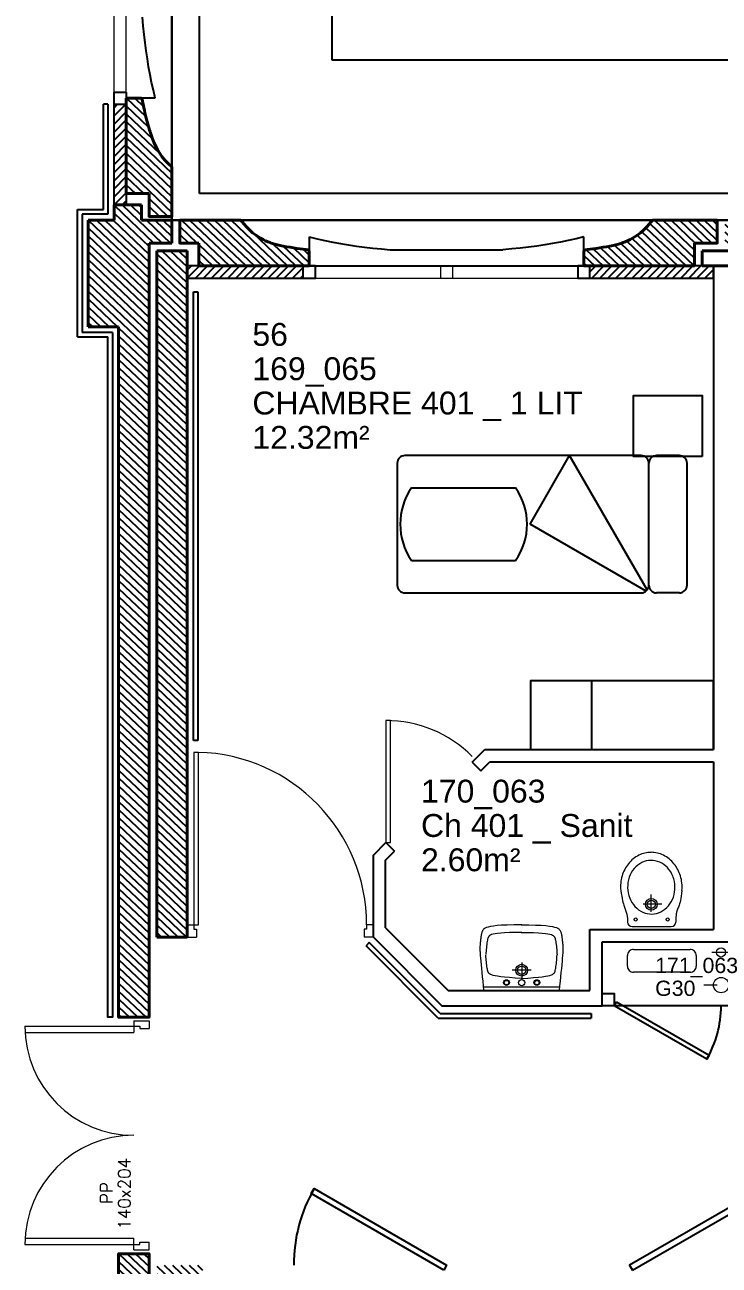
# Model space of a CAD drawing. Header units: metres. Extents: x -8 to 211, y -5 to 116.
# Drawn here: x 166.33 to 170.89, y 60.65 to 68.78 of the extents above; entities that cross this region are included whole.
import ezdxf
from ezdxf.enums import TextEntityAlignment as Align

# ---------------------------------------------------------------- set-up
doc = ezdxf.new("R2010")
doc.units = ezdxf.units.M
doc.header["$LTSCALE"] = 0.6
doc.header["$MEASUREMENT"] = 0
doc.linetypes.add('CONTINU', pattern=[0])
doc.layers.get('0').update_dxf_attribs({"linetype": 'CONTINUOUS'})
for name, color, linetype in [('009 main courante', 181, 'CONTINUOUS'), ('400 Lits', 150, 'CONTINUOUS'), ('A_AGENC', 204, 'CONTINUOUS'), ('A_EQMP', 142, 'CONTINUOUS'), ('A_Etiqu_Gaine', 8, 'CONTINUOUS'), ('A_Etiqu_Gaine_ancien', 8, 'CONTINUOUS'), ('A_Etiqu_Gaine_code', 8, 'CONTINUOUS'), ('A_Etiqu_Local', 8, 'CONTINUOUS'), ('A_Etiqu_Local_ancien', 8, 'CONTINUOUS'), ('A_HACH_CLOIS', 7, 'CONTINU'), ('A_HACH_STRUC', 7, 'CONTINUOUS'), ('A_MUR_CLOIS', 8, 'CONTINU'), ('A_MURS_ALÈG', 7, 'CONTINU'), ('A_VEGETATION', 3, 'CONTINUOUS')]:
    doc.layers.add(name, color=color, linetype=linetype)
for name, color, linetype, lineweight in [('A_CHASS', 4, 'CONTINU', 0), ('A_MURS_STRU', 7, 'CONTINU', 40), ('A_PORTE', 8, 'CONTINU', 0), ('A_SANI', 5, 'CONTINU', 0), ('CONTOUR', 54, 'CONTINUOUS', 30)]:
    doc.layers.add(name, color=color, linetype=linetype, lineweight=lineweight)
doc.styles.add('Attribut', font='arial.ttf')
doc.styles.add('ROMANS8', font='romans8', dxfattribs={"height": 10})

# ---------------------------------------------------------------- blocks, each defined once
blk = doc.blocks.new('A_Etiqu_Local')
at = {"style": 'Attribut', "flags": 1}
for tag, p in [('CODE_HOPITAL', (-0.4463, 1.632)), ('CODE_SITE', (-0.4463, 1.407)), ('CODE_BATIMENT', (-0.4463, 1.182)), ('CODE_SECTEUR', (-0.4463, 0.957)), ('CODE_ETAGE', (-0.4463, 0.732)), ('NOM_NORMALISE', (-0.4463, -0.843)), ('SECTEUR_ACTIVITE', (-0.4463, -1.068)), ('SOUS_SECTEUR_ACTIVITE', (-0.4463, -1.293)), ('VOLUME', (-0.4463, -1.518)), ('SERVICE', (-0.4463, -1.743)), ('CODE_UG', (-0.4463, -1.968)), ('CODE_UA', (-0.4463, -2.193)), ('CODE_POLE', (-0.4463, -2.418)), ('OCCUPANT_EXTERNE', (-0.4463, -2.643)), ('DISPONIBILITE', (-0.4463, -2.868)), ('ACCES_HANDICAPES', (-0.4463, -3.093)), ('NATURE_SOL', (-0.4463, -3.318)), ('RISQUE_LABORATOIRE', (-0.4463, -3.543)), ('AMIANTE', (-0.4463, -3.768))]:
    blk.add_attdef(tag, p, '', height=0.15, dxfattribs=at)
at = {"layer": 'A_Etiqu_Local', "style": 'Attribut'}
for tag, p in [('CODE_PIECE', (-0.4463, 0.282)), ('NOM_USAGE', (-0.4463, 0.057)), ('SURFACE', (-0.4463, -0.168))]:
    blk.add_attdef(tag, p, '', height=0.15, dxfattribs=at)
at = {"layer": 'A_Etiqu_Local_ancien', "style": 'Attribut'}
blk.add_attdef('CODE_PIECE_ANCIEN', (-0.4463, 0.507), '', height=0.15, dxfattribs=at)
blk = doc.blocks.new('A_Etiqu_Gaine')
at = {"style": 'Attribut', "flags": 1}
for tag, p in [('CODE_HOPITAL', (-0.4323, 0.8651)), ('CODE_SITE', (-0.4323, 0.7151)), ('CODE_BATIMENT', (-0.4323, 0.5651)), ('CODE_SECTEUR', (-0.4323, 0.4151)), ('CODE_ETAGE', (-0.4323, 0.2651)), ('NOM_NORMALISE', (-0.4323, -0.3349)), ('SECTEUR_ACTIVITE', (-0.4323, -0.4849)), ('SOUS_SECTEUR_ACTIVITE', (-0.4323, -0.6349)), ('SURFACE', (-0.4323, -0.7849)), ('CODE_UG', (-0.4323, -0.9349)), ('CODE_POLE', (-0.4323, -1.0849)), ('AMIANTE', (-0.4323, -1.2349))]:
    blk.add_attdef(tag, p, '', height=0.1, dxfattribs=at)
at = {"layer": 'A_Etiqu_Gaine', "style": 'Attribut'}
blk.add_attdef('NOM_USAGE', (-0.4323, -0.1849), '', height=0.1, dxfattribs=at)
at = {"layer": 'A_Etiqu_Gaine_ancien', "style": 'Attribut'}
blk.add_attdef('CODE_PIECE_ANCIEN', (-0.4323, 0.1151), '', height=0.1, dxfattribs=at)
at = {"layer": 'A_Etiqu_Gaine_code', "style": 'Attribut'}
blk.add_attdef('CODE_PIECE', (-0.4323, -0.0349), '', height=0.1, dxfattribs=at)
blk = doc.blocks.new('P140-bt10')
for p, q in [((0.035, 0.815), (0.035, 0.1)), ((0.075, 0.8139), (0.075, 0.1)), ((1.425, 0.8139), (1.425, 0.1)), ((1.465, 0.815), (1.465, 0.1)), ((0, 0.1), (0, 0)), ((0, 0.1), (0.035, 0.1)), ((0.035, 0.1), (0.075, 0.1)), ((0.035, 0.1), (0.035, 0.06)), ((1.465, 0.1), (1.425, 0.1)), ((1.465, 0.1), (1.465, 0.06)), ((1.5, 0.1), (1.465, 0.1)), ((1.5, 0.1), (1.5, 0)), ((0, 0), (0.05, 0)), ((0.035, 0.06), (0.05, 0.06)), ((0.05, 0.06), (0.05, 0)), ((1.465, 0.06), (1.45, 0.06)), ((1.45, 0.06), (1.45, 0)), ((1.5, 0), (1.45, 0)), ((1.5, 0), (1.5, 0))]:
    blk.add_line(p, q)
for centre, start, end in [((0.035, 0.1), 0, 90), ((1.465, 0.1), 90, 180)]:
    blk.add_arc(centre, 0.715, start, end)
at = {"style": 'ROMANS8'}
for tag, p in [('DEF', (0.372, 0.2395)), ('DIM', (0.3671, 0.1221))]:
    blk.add_attdef(tag, text='', height=0.08, dxfattribs=at).set_placement(p, align=Align.CENTER)

msp = doc.modelspace()

# ---------------------------------------------------------------- hatches: boundary and pattern name
at = {"layer": 'A_HACH_CLOIS'}
h = msp.add_hatch(dxfattribs=at)
h.set_pattern_fill('ANSI31', color=8, scale=0.3, style=0)
h.set_pattern_definition([(45, (166.919844, 67.596185), (-0.0265165, 0.0265165), [])])
h.paths.add_polyline_path([(166.9998, 68.2564), (166.9198, 68.2564), (166.9198, 67.5962), (166.9998, 67.5962)])
h = msp.add_hatch(dxfattribs=at)
h.set_pattern_fill('ANSI31', color=8, scale=0.3, style=0)
h.set_pattern_definition([(45, (167.39986, 67.11617), (-0.0265165, 0.0265165), [])])
h.paths.add_polyline_path([(174.3753, 67.1962), (173.6402, 67.1962), (173.6402, 67.1162), (174.3753, 67.1162)])
h.paths.add_polyline_path([(171.7602, 67.1962), (170.9502, 67.1962), (170.9502, 67.1162), (171.7602, 67.1162)])
h.paths.add_polyline_path([(170.8502, 67.1962), (170.7753, 67.1962), (170.0402, 67.1962), (170.0402, 67.1162), (170.8502, 67.1162)])
h.paths.add_polyline_path([(168.1602, 67.1962), (167.3999, 67.1962), (167.3999, 67.1162), (168.1602, 67.1162)])
at = {"layer": 'A_HACH_STRUC', "linetype": 'Continuous'}
h = msp.add_hatch(dxfattribs=at)
h.set_pattern_fill('ANSI31', color=8, scale=0.3, angle=-88.5553, style=0)
h.set_pattern_definition([(316.4447, (166.999842, 67.52118), (0.0258395, 0.0271766), [])])
h.paths.add_polyline_path([(167.1919, 67.9839), (167.1817, 68.0068), (167.173, 68.0288), (167.1654, 68.0497), (167.1589, 68.069), (167.1558, 68.078), (167.153, 68.0866), (167.1503, 68.0949), (167.1477, 68.1029), (167.1452, 68.1107), (167.1428, 68.1184), (167.1406, 68.1261), (167.1384, 68.1337), (167.1362, 68.1415), (167.1341, 68.1494), (167.13, 68.1657), (167.126, 68.1826), (167.1222, 68.1996), (167.1187, 68.2165), (167.1153, 68.233), (167.1122, 68.2486), (167.1093, 68.2631), (167.1068, 68.2761), (167.1045, 68.2873), (167.1027, 68.2964), (166.9998, 68.2964), (166.9998, 68.2564), (166.9998, 67.6711), (167.1499, 67.6711), (167.1499, 67.5212), (167.2999, 67.5212), (167.2999, 67.8464), (167.275, 67.8676), (167.2532, 67.89), (167.2343, 67.9131), (167.218, 67.9367), (167.2039, 67.9604)])
h = msp.add_hatch(dxfattribs=at)
h.set_pattern_fill('ANSI31', color=8, scale=0.3, angle=-88.5553, style=0)
h.set_pattern_definition([(316.4447, (166.749857, 62.27107), (0.02583954, 0.0271766), [])])
h.paths.add_polyline_path([(167.3999, 67.2961), (167.1999, 67.2961), (167.1999, 62.7963), (167.3999, 62.7963), (167.3999, 62.8713)])
h.paths.add_polyline_path([(167.1499, 67.3461), (167.2999, 67.3461), (167.2999, 67.4962), (167.0999, 67.4962), (167.0999, 67.5962), (166.9198, 67.5962), (166.9198, 67.4962), (166.7499, 67.4962), (166.7499, 66.7962), (166.9499, 66.7962), (166.9499, 62.2711), (167.1499, 62.2711)])
h = msp.add_hatch(dxfattribs=at)
h.set_pattern_fill('ANSI31', color=8, scale=0.3, angle=-88.5553, style=0)
h.set_pattern_definition([(316.4447, (167.350205, 67.19617), (0.02583954, 0.02717661), [])])
h.paths.add_polyline_path([(167.8638, 67.3883), (167.8463, 67.4003), (167.8282, 67.4143), (167.8095, 67.4306), (167.7903, 67.4496), (167.7705, 67.4713), (167.7502, 67.4962), (167.3502, 67.4962), (167.3502, 67.3462), (167.4751, 67.3462), (167.4751, 67.1962), (168.1602, 67.1962), (168.2002, 67.1962), (168.2002, 67.299), (168.1903, 67.3009), (168.1764, 67.3031), (168.1595, 67.3056), (168.1401, 67.3085), (168.1188, 67.3116), (168.0965, 67.315), (168.0736, 67.3186), (168.051, 67.3224), (168.0292, 67.3263), (168.0089, 67.3304), (167.9995, 67.3325), (167.9906, 67.3347), (167.9822, 67.3369), (167.974, 67.3392), (167.9661, 67.3415), (167.9585, 67.344), (167.951, 67.3466), (167.9435, 67.3493), (167.9361, 67.3522), (167.9286, 67.3552), (167.9132, 67.3618), (167.8972, 67.3693), (167.8808, 67.378)])
h.paths.add_polyline_path([(170.7253, 67.3462), (170.8752, 67.3462), (170.8752, 67.4962), (170.4502, 67.4962), (170.4298, 67.4713), (170.4101, 67.4496), (170.3909, 67.4306), (170.3722, 67.4143), (170.3541, 67.4003), (170.3366, 67.3883), (170.3196, 67.378), (170.3032, 67.3693), (170.2872, 67.3618), (170.2718, 67.3552), (170.2604, 67.3506), (170.2456, 67.3452), (170.2304, 67.3403), (170.2142, 67.3357), (170.1956, 67.3313), (170.1712, 67.3263), (170.1494, 67.3224), (170.1268, 67.3186), (170.1039, 67.315), (170.0816, 67.3116), (170.0603, 67.3085), (170.0409, 67.3056), (170.024, 67.3031), (170.0101, 67.3009), (170.0002, 67.299), (170.0002, 67.1962), (170.0402, 67.1962), (170.7215, 67.1962), (170.7253, 67.2)])
h.paths.add_polyline_path([(171.5132, 67.3618), (171.4972, 67.3693), (171.4808, 67.378), (171.4638, 67.3883), (171.4462, 67.4003), (171.4282, 67.4143), (171.4095, 67.4306), (171.3903, 67.4496), (171.3705, 67.4713), (171.3502, 67.4962), (170.9252, 67.4962), (170.9252, 67.3462), (171.0751, 67.3462), (171.0751, 67.1962), (171.7602, 67.1962), (171.8002, 67.1962), (171.8002, 67.299), (171.7903, 67.3009), (171.7764, 67.3031), (171.7595, 67.3056), (171.7401, 67.3085), (171.7188, 67.3116), (171.6965, 67.315), (171.6736, 67.3186), (171.651, 67.3224), (171.6292, 67.3263), (171.6089, 67.3304), (171.5949, 67.3336), (171.578, 67.338), (171.5624, 67.3427), (171.5473, 67.3478), (171.5316, 67.3539)])
h.paths.add_polyline_path([(174.4752, 67.4962), (174.0502, 67.4962), (174.0298, 67.4713), (174.0101, 67.4496), (173.9909, 67.4306), (173.9722, 67.4143), (173.9541, 67.4003), (173.9366, 67.3883), (173.9196, 67.378), (173.9032, 67.3693), (173.8872, 67.3618), (173.8718, 67.3552), (173.8604, 67.3506), (173.8456, 67.3452), (173.8304, 67.3403), (173.8142, 67.3357), (173.7956, 67.3313), (173.7712, 67.3263), (173.7494, 67.3224), (173.7268, 67.3186), (173.7039, 67.315), (173.6816, 67.3116), (173.6603, 67.3085), (173.6409, 67.3056), (173.624, 67.3031), (173.6101, 67.3009), (173.6002, 67.299), (173.6002, 67.1962), (173.6402, 67.1962), (174.3253, 67.1962), (174.3253, 67.3462), (174.4752, 67.3462)])
h.paths.add_polyline_path([(175.1132, 67.3618), (175.0972, 67.3693), (175.0808, 67.378), (175.0638, 67.3883), (175.0463, 67.4003), (175.0282, 67.4143), (175.0095, 67.4306), (174.9903, 67.4496), (174.9706, 67.4713), (174.9502, 67.4962), (174.5252, 67.4962), (174.5252, 67.3462), (174.6751, 67.3462), (174.6751, 67.1962), (175.3602, 67.1962), (175.4002, 67.1962), (175.4002, 67.299), (175.3903, 67.3009), (175.3764, 67.3031), (175.3595, 67.3056), (175.3401, 67.3085), (175.3188, 67.3116), (175.2965, 67.315), (175.2736, 67.3186), (175.251, 67.3224), (175.2292, 67.3263), (175.2089, 67.3304), (175.1949, 67.3336), (175.178, 67.338), (175.1624, 67.3427), (175.1474, 67.3478), (175.1316, 67.3539)])
h = msp.add_hatch(dxfattribs=at)
h.set_pattern_fill('ANSI31', color=8, scale=0.3, angle=-88.5553, style=0)
h.set_pattern_definition([(316.4447, (166.949854, 58.601555), (0.02583954, 0.0271766), [])])
h.paths.add_polyline_path([(167.1499, 60.7211), (166.9499, 60.7211), (166.9499, 58.6016), (167.1499, 58.6016)])
h.paths.add_polyline_path([(167.3999, 60.5461), (167.4999, 60.5461), (167.4999, 60.6461), (167.1999, 60.6461), (167.1999, 58.6016), (167.3999, 58.6016), (167.3999, 58.8461)])

# ---------------------------------------------------------------- linework, layer by layer
at = {"layer": '009 main courante', "color": 8, "linetype": 'Continuous'}
for p, q in [((166.8799, 68.2564), (166.8499, 68.2564)), ((167.4399, 64.0862), (167.4399, 67.0262)), ((167.4399, 67.0262), (167.4699, 67.0262)), ((167.4699, 67.0262), (167.4699, 64.0862)), ((167.4699, 64.0862), (167.4399, 64.0862)), ((168.5934, 62.7609), (168.5722, 62.7397)), ((169.0456, 62.2663), (168.5722, 62.7397)), ((169.058, 62.2963), (168.5934, 62.7609)), ((169.058, 62.2963), (170.049, 62.2963)), ((170.0489, 62.2963), (170.049, 62.2663)), ((169.0456, 62.2663), (170.049, 62.2663))]:
    msp.add_line(p, q, dxfattribs=at)
for points in [[(166.8499, 67.5662), (166.8499, 68.2564)], [(166.8799, 68.2564), (166.8799, 67.5362)], [(166.6799, 66.7305), (166.6799, 67.5662)], [(166.6799, 67.5662), (166.8499, 67.5662)], [(166.7099, 67.5362), (166.7099, 66.7605)], [(166.8799, 67.5362), (166.7099, 67.5362)], [(166.9099, 66.7605), (166.7099, 66.7605)], [(166.9099, 66.7605), (166.9099, 62.2711), (166.8799, 62.2711), (166.8799, 66.7305)], [(166.6799, 66.7305), (166.8799, 66.7305)]]:
    msp.add_lwpolyline(points, dxfattribs=at)
at = {"layer": '400 Lits', "color": 8, "linetype": 'Continuous'}
for p, q in [((170.3769, 65.9534), (168.8266, 65.9534)), ((169.6472, 65.5034), (169.907, 65.9534)), ((170.4157, 65.0723), (169.907, 65.9534)), ((170.6266, 65.9534), (170.4766, 65.9534)), ((168.7766, 65.9034), (168.7766, 65.1034)), ((170.4266, 65.1034), (170.4266, 65.9034)), ((170.4266, 65.1034), (170.4266, 65.9034)), ((170.4266, 65.1034), (170.4266, 65.9034)), ((170.6766, 65.1034), (170.6766, 65.9034)), ((168.8711, 65.742), (169.5527, 65.742)), ((170.4078, 65.0643), (169.6472, 65.5034)), ((168.8711, 65.2649), (169.5527, 65.2649)), ((168.8266, 65.0534), (170.3769, 65.0534)), ((170.6266, 65.0534), (170.4766, 65.0534))]:
    msp.add_line(p, q, dxfattribs=at)
for centre, radius, start, end in [((168.8266, 65.9034), 0.05, 89.99938, 179.99947), ((170.3766, 65.9034), 0.05, 0.00168, 90.00176), ((170.4766, 65.9034), 0.05, 89.99767, 179.99775), ((170.6266, 65.9034), 0.05, 0.00168, 90.00176), ((169.2119, 65.5034), 0.416, 145.00777, 214.99254), ((169.2119, 65.5034), 0.416, 325.00791, 34.99193), ((168.8266, 65.1034), 0.05, 180.00168, 270.00176), ((170.3766, 65.1034), 0.05, 269.99948, 359.99937), ((170.4766, 65.1034), 0.05, 180.00063, 270.00052), ((170.6266, 65.1034), 0.05, 269.99948, 359.99937)]:
    msp.add_arc(centre, radius, start, end, dxfattribs=at)
at = {"layer": 'A_AGENC', "color": 8, "linetype": 'Continuous'}
msp.add_line((171.6799, 62.3463), (170.1199, 62.3463), dxfattribs=at)
msp.add_lwpolyline([(170.1199, 62.3463), (170.1199, 62.4263), (170.1999, 62.4263), (170.1999, 62.3463)], dxfattribs=at)
for points in [[(170.2149, 62.3723), (170.8211, 62.0223), (170.8061, 61.9963), (170.1999, 62.3463)], [(169.0816, 60.6142), (168.2134, 61.1154), (168.2322, 61.148), (169.1003, 60.6467)], [(170.319, 60.6128), (171.2056, 61.1247), (171.1864, 61.158), (170.2998, 60.6461)]]:
    msp.add_lwpolyline(points, close=True, dxfattribs=at)
for centre, radius, start, end in [((170.1999, 62.3463), 0.7, 330.00002, 0.00001), ((169.1003, 60.6467), 1.0025, 150, 179.99999)]:
    msp.add_arc(centre, radius, start, end, dxfattribs=at)
at = {"layer": 'A_CHASS', "color": 8, "linetype": 'Continuous'}
for p, q in [((167.0002, 68.2964), (167.0002, 70.0465)), ((166.9202, 68.3363), (166.9202, 70.0065)), ((169.9602, 67.1962), (168.2402, 67.1962)), ((168.2402, 67.1162), (169.9602, 67.1162))]:
    msp.add_line(p, q, dxfattribs=at)
for points in [[(169.0602, 67.1962), (169.0602, 67.1162)], [(169.1402, 67.1162), (169.1402, 67.1962)]]:
    msp.add_lwpolyline(points, dxfattribs=at)
at = {"layer": 'A_EQMP', "color": 8, "linetype": 'Continuous'}
msp.add_line((170.0499, 64.4763), (170.0499, 64.0263), dxfattribs=at)
for points in [[(170.7748, 65.9462), (170.3248, 65.9462), (170.3248, 66.3462), (170.7748, 66.3462)], [(170.8499, 64.0263), (170.8499, 64.4763), (169.6499, 64.4763), (169.6499, 64.0263)]]:
    msp.add_lwpolyline(points, close=True, dxfattribs=at)
at = {"layer": 'A_MUR_CLOIS', "color": 8, "linetype": 'Continuous'}
for p, q in [((166.9998, 68.3363), (166.9998, 67.5962)), ((168.2402, 67.1962), (167.3999, 67.1962)), ((170.8502, 67.1962), (169.9602, 67.1962)), ((170.8502, 67.1962), (170.8499, 64.0263)), ((169.2678, 63.9441), (169.3499, 64.0263)), ((169.3499, 64.0263), (170.8499, 64.0263)), ((169.2678, 63.9441), (169.3244, 63.8876)), ((169.3244, 63.8876), (169.3831, 63.9463)), ((169.3831, 63.9463), (170.8499, 63.9463)), ((170.8499, 63.9463), (170.8499, 62.8458)), ((168.62, 63.3338), (168.7021, 63.416)), ((168.6999, 63.3007), (168.7587, 63.3594)), ((168.7021, 63.416), (168.7587, 63.3594)), ((168.62, 62.7963), (168.62, 63.3338)), ((168.6999, 62.8577), (168.6999, 63.3007)), ((168.6999, 62.8577), (169.1114, 62.4463)), ((168.62, 62.7963), (169.07, 62.3463)), ((170.0399, 62.8458), (170.8499, 62.8458)), ((170.0399, 62.4463), (170.0399, 62.8458)), ((170.1199, 62.7658), (171.6799, 62.7658)), ((170.1199, 62.3463), (170.1199, 62.7658)), ((169.1114, 62.4463), (170.0399, 62.4463)), ((169.07, 62.3463), (170.1199, 62.3463))]:
    msp.add_line(p, q, dxfattribs=at)
for points in [[(166.9198, 68.3363), (166.9998, 68.3363)], [(166.9998, 67.5962), (166.9198, 67.5962), (166.9198, 68.3363)], [(166.9198, 68.2564), (166.9998, 68.2564)], [(167.3999, 67.1962), (167.3999, 67.1162), (168.2402, 67.1162)], [(168.1602, 67.1162), (168.1602, 67.1962)], [(168.2402, 67.1162), (168.2402, 67.1962)], [(169.9602, 67.1962), (169.9602, 67.1162), (170.8502, 67.1162)], [(170.0402, 67.1162), (170.0402, 67.1962)], [(170.8502, 67.1162), (170.8502, 67.1962)]]:
    msp.add_lwpolyline(points, dxfattribs=at)
at = {"layer": 'A_MURS_ALÈG', "color": 8, "ltscale": 200}
for p, q in [((167.2999, 67.8464), (167.2999, 70.4965)), ((167.1118, 68.7695), (167.1068, 68.8269)), ((167.1174, 68.7135), (167.1118, 68.7695)), ((167.1236, 68.6589), (167.1174, 68.7135)), ((167.1305, 68.6054), (167.1236, 68.6589)), ((167.1382, 68.5529), (167.1305, 68.6054)), ((167.1466, 68.501), (167.1382, 68.5529)), ((167.156, 68.4496), (167.1466, 68.501)), ((167.1664, 68.3985), (167.156, 68.4496)), ((167.1777, 68.3475), (167.1664, 68.3985)), ((167.1902, 68.2964), (167.1777, 68.3475)), ((167.1902, 68.2964), (167.0002, 68.2964)), ((167.7502, 67.4962), (170.4502, 67.4962)), ((168.2002, 67.3862), (168.2002, 67.1962)), ((168.2002, 67.3862), (168.2514, 67.3737)), ((168.2514, 67.3737), (168.3024, 67.3623)), ((168.3024, 67.3623), (168.3535, 67.352)), ((168.3535, 67.352), (168.4048, 67.3426)), ((168.4048, 67.3426), (168.4567, 67.3342)), ((168.4567, 67.3342), (168.5093, 67.3265)), ((168.5093, 67.3265), (168.5627, 67.3196)), ((169.6911, 67.3265), (169.6376, 67.3196)), ((169.7437, 67.3342), (169.6911, 67.3265)), ((169.7956, 67.3426), (169.7437, 67.3342)), ((169.8469, 67.352), (169.7956, 67.3426)), ((169.898, 67.3623), (169.8469, 67.352)), ((169.949, 67.3737), (169.898, 67.3623)), ((170.0002, 67.3862), (169.949, 67.3737)), ((170.0002, 67.1962), (170.0002, 67.3862)), ((168.5627, 67.3196), (168.6174, 67.3134)), ((168.6174, 67.3134), (168.6733, 67.3078)), ((168.6733, 67.3078), (168.7308, 67.3028)), ((168.7308, 67.3028), (169.4696, 67.3028)), ((169.5271, 67.3078), (169.4696, 67.3028)), ((169.583, 67.3134), (169.5271, 67.3078)), ((169.6376, 67.3196), (169.583, 67.3134)), ((168.2002, 67.1962), (170.0002, 67.1962))]:
    msp.add_line(p, q, dxfattribs=at)
at = {"layer": 'A_MURS_STRU', "color": 8, "linetype": 'Continuous'}
for p, q in [((166.9998, 68.2964), (166.9998, 67.6711)), ((167.0998, 68.2964), (166.9998, 68.2964)), ((167.1499, 67.6711), (166.9998, 67.6711)), ((167.0999, 67.5962), (166.9198, 67.5962)), ((166.9198, 67.4962), (166.9198, 67.5962)), ((167.0999, 67.5962), (167.0999, 67.4962)), ((166.7499, 66.7962), (166.7499, 67.4962)), ((166.7499, 67.4962), (166.9198, 67.4962)), ((167.2999, 67.4962), (167.0999, 67.4962)), ((167.2999, 67.4962), (167.2999, 67.3461)), ((167.1499, 67.3461), (167.2999, 67.3461)), ((167.4751, 67.3462), (167.4751, 67.1962)), ((170.7253, 67.3462), (170.7253, 67.1962)), ((167.3999, 67.2961), (167.1999, 67.2961)), ((167.1999, 62.7963), (167.1999, 67.2961)), ((167.3999, 62.7963), (167.3999, 67.2961)), ((168.2002, 67.2962), (168.2002, 67.1962)), ((170.0002, 67.2962), (170.0002, 67.1962)), ((170.7753, 67.2962), (170.7753, 67.1962)), ((170.7753, 67.2962), (171.0251, 67.2962)), ((168.2002, 67.1962), (167.4751, 67.1962)), ((170.0002, 67.1962), (170.7253, 67.1962)), ((170.7753, 67.1962), (171.0251, 67.1962)), ((166.9499, 66.7962), (166.7499, 66.7962)), ((167.1999, 62.7963), (167.3999, 62.7963))]:
    msp.add_line(p, q, dxfattribs=at)
for points in [[(167.2999, 67.8464), (167.275, 67.8676), (167.2532, 67.89), (167.2343, 67.9131), (167.218, 67.9367), (167.2039, 67.9604), (167.1919, 67.9839), (167.1817, 68.0068), (167.173, 68.0288), (167.1654, 68.0497), (167.1589, 68.069), (167.1589, 68.069), (167.1558, 68.078), (167.153, 68.0866), (167.1503, 68.0949), (167.1477, 68.1029), (167.1452, 68.1107), (167.1428, 68.1184), (167.1406, 68.1261), (167.1384, 68.1337), (167.1362, 68.1415), (167.1341, 68.1494), (167.1341, 68.1494), (167.13, 68.1657), (167.126, 68.1826), (167.1222, 68.1996), (167.1187, 68.2165), (167.1153, 68.233), (167.1122, 68.2486), (167.1093, 68.2631), (167.1068, 68.2761), (167.1045, 68.2873), (167.1027, 68.2964)], [(167.1499, 67.6711), (167.1499, 67.5212), (167.2999, 67.5212), (167.2999, 67.8464)], [(167.4751, 67.3462), (167.3502, 67.3462), (167.3502, 67.4962), (167.7502, 67.4962)], [(167.7502, 67.4962), (167.7705, 67.4713), (167.7903, 67.4496), (167.8095, 67.4306), (167.8282, 67.4143), (167.8463, 67.4003), (167.8638, 67.3883), (167.8808, 67.378), (167.8972, 67.3693), (167.9132, 67.3618), (167.9286, 67.3552), (167.9286, 67.3552), (167.9361, 67.3522), (167.9435, 67.3493), (167.951, 67.3466), (167.9585, 67.344), (167.9661, 67.3415), (167.974, 67.3392), (167.9822, 67.3369), (167.9906, 67.3347), (167.9995, 67.3325), (168.0089, 67.3304), (168.0089, 67.3304), (168.0292, 67.3263), (168.051, 67.3224), (168.0736, 67.3186), (168.0965, 67.315), (168.1188, 67.3116), (168.1401, 67.3085), (168.1595, 67.3056), (168.1764, 67.3031), (168.1903, 67.3009), (168.2003, 67.299)], [(170.4502, 67.4962), (170.4298, 67.4713), (170.4101, 67.4496), (170.3909, 67.4306), (170.3722, 67.4143), (170.3541, 67.4003), (170.3366, 67.3883), (170.3196, 67.378), (170.3032, 67.3693), (170.2872, 67.3618), (170.2718, 67.3552), (170.2718, 67.3552), (170.2643, 67.3522), (170.2569, 67.3493), (170.2494, 67.3466), (170.2419, 67.344), (170.2343, 67.3415), (170.2264, 67.3392), (170.2182, 67.3369), (170.2098, 67.3347), (170.2009, 67.3325), (170.1915, 67.3304), (170.1915, 67.3304), (170.1712, 67.3263), (170.1494, 67.3224), (170.1268, 67.3186), (170.1039, 67.315), (170.0816, 67.3116), (170.0603, 67.3085), (170.0409, 67.3056), (170.024, 67.3031), (170.0101, 67.3009), (170.0001, 67.299)], [(170.7253, 67.3462), (170.8752, 67.3462), (170.8752, 67.4962), (170.4502, 67.4962)], [(166.9499, 66.7962), (166.9499, 62.2711), (167.1499, 62.2711), (167.1499, 67.3461)], [(166.9499, 58.6016), (166.9499, 60.7211), (167.1499, 60.7211), (167.1499, 58.6016)]]:
    msp.add_lwpolyline(points, dxfattribs=at)
at = {"layer": 'A_PORTE', "color": 8, "linetype": 'Continuous'}
for p, q in [((168.7321, 64.216), (168.7021, 64.216)), ((168.7021, 64.216), (168.7021, 63.416)), ((168.7321, 63.416), (168.7321, 64.216)), ((167.4441, 64.0079), (167.4441, 62.8485)), ((167.4741, 64.0079), (167.4441, 64.0079)), ((167.4741, 62.8763), (167.4741, 64.0079)), ((168.7021, 63.416), (168.7321, 63.416)), ((167.4002, 62.7963), (167.4002, 62.8763)), ((167.4002, 62.8763), (167.4741, 62.8763)), ((168.5761, 62.8763), (168.5761, 62.8485)), ((168.62, 62.8763), (168.5761, 62.8763)), ((168.62, 62.7963), (168.62, 62.8763)), ((167.4002, 62.7963), (167.4601, 62.7963)), ((167.4441, 62.8485), (167.4601, 62.8485)), ((167.4601, 62.8485), (167.4601, 62.7963)), ((168.5601, 62.8485), (168.5601, 62.7963)), ((168.5761, 62.8485), (168.5601, 62.8485)), ((168.62, 62.7963), (168.5601, 62.7963))]:
    msp.add_line(p, q, dxfattribs=at)
for centre, radius, start, end in [((168.7021, 63.416), 0.8, 44.99998, 90), ((167.4441, 62.8763), 1.132, 0, 88.48138)]:
    msp.add_arc(centre, radius, start, end, dxfattribs=at)
at = {"layer": 'A_SANI', "color": 8, "linetype": 'Continuous'}
for p, q in [((170.2423, 63.1019), (170.2452, 63.0826)), ((170.6427, 63.1019), (170.641, 63.0826)), ((170.2452, 63.0826), (170.2481, 63.0654)), ((170.2481, 63.0654), (170.251, 63.0502)), ((170.251, 63.0502), (170.2538, 63.0369)), ((170.2538, 63.0369), (170.2565, 63.0252)), ((170.2565, 63.0252), (170.2591, 63.0151)), ((170.2591, 63.0151), (170.2617, 63.0063)), ((170.4425, 62.9628), (170.4425, 63.0751)), ((170.628, 63.0151), (170.6251, 63.0063)), ((170.6309, 63.0252), (170.628, 63.0151)), ((170.6338, 63.0369), (170.6309, 63.0252)), ((170.6364, 63.0502), (170.6338, 63.0369)), ((170.6389, 63.0654), (170.6364, 63.0502)), ((170.641, 63.0826), (170.6389, 63.0654)), ((170.2617, 63.0063), (170.264, 62.9987)), ((170.264, 62.9987), (170.2663, 62.9921)), ((170.2663, 62.9921), (170.2683, 62.9864)), ((170.2683, 62.9864), (170.2693, 62.9838)), ((170.2693, 62.9838), (170.2702, 62.9813)), ((170.2702, 62.9813), (170.271, 62.979)), ((170.271, 62.979), (170.2719, 62.9768)), ((170.2719, 62.9768), (170.2727, 62.9746)), ((170.2727, 62.9746), (170.2735, 62.9725)), ((170.2735, 62.9725), (170.2742, 62.9705)), ((170.2742, 62.9705), (170.275, 62.9684)), ((170.275, 62.9684), (170.2757, 62.9664)), ((170.2757, 62.9664), (170.2764, 62.9643)), ((170.2764, 62.9643), (170.2772, 62.9622)), ((170.2772, 62.9622), (170.2779, 62.96)), ((170.2779, 62.96), (170.2786, 62.9578)), ((170.2786, 62.9578), (170.2793, 62.9555)), ((170.2793, 62.9555), (170.28, 62.9533)), ((170.28, 62.9533), (170.2807, 62.951)), ((170.2807, 62.951), (170.2813, 62.9487)), ((170.2813, 62.9487), (170.2819, 62.9464)), ((170.2819, 62.9464), (170.2824, 62.9441)), ((170.2824, 62.9441), (170.283, 62.9419)), ((170.283, 62.9419), (170.2838, 62.9375)), ((170.2838, 62.9375), (170.2845, 62.9331)), ((170.2845, 62.9331), (170.2851, 62.9288)), ((170.5108, 63.0116), (170.3888, 63.0116)), ((170.6044, 62.9331), (170.6042, 62.9288)), ((170.6048, 62.9375), (170.6044, 62.9331)), ((170.6052, 62.9419), (170.6048, 62.9375)), ((170.6055, 62.9441), (170.6052, 62.9419)), ((170.6058, 62.9464), (170.6055, 62.9441)), ((170.6061, 62.9487), (170.6058, 62.9464)), ((170.6064, 62.951), (170.6061, 62.9487)), ((170.6068, 62.9533), (170.6064, 62.951)), ((170.6072, 62.9555), (170.6068, 62.9533)), ((170.6076, 62.9578), (170.6072, 62.9555)), ((170.6081, 62.96), (170.6076, 62.9578)), ((170.6086, 62.9622), (170.6081, 62.96)), ((170.6091, 62.9643), (170.6086, 62.9622)), ((170.6097, 62.9664), (170.6091, 62.9643)), ((170.6103, 62.9684), (170.6097, 62.9664)), ((170.6109, 62.9705), (170.6103, 62.9684)), ((170.6116, 62.9725), (170.6109, 62.9705)), ((170.6124, 62.9746), (170.6116, 62.9725)), ((170.6132, 62.9768), (170.6124, 62.9746)), ((170.6141, 62.979), (170.6132, 62.9768)), ((170.615, 62.9813), (170.6141, 62.979)), ((170.6161, 62.9838), (170.615, 62.9813)), ((170.6172, 62.9864), (170.6161, 62.9838)), ((170.6196, 62.9921), (170.6172, 62.9864)), ((170.6223, 62.9987), (170.6196, 62.9921)), ((170.6251, 63.0063), (170.6223, 62.9987)), ((169.3523, 62.8547), (169.3457, 62.8502)), ((169.361, 62.8589), (169.3523, 62.8547)), ((169.3725, 62.8628), (169.361, 62.8589)), ((169.3876, 62.8662), (169.3725, 62.8628)), ((169.4069, 62.8693), (169.3876, 62.8662)), ((169.4312, 62.872), (169.4069, 62.8693)), ((169.4612, 62.8742), (169.4312, 62.872)), ((169.4976, 62.876), (169.4612, 62.8742)), ((169.5412, 62.8773), (169.4976, 62.876)), ((169.5926, 62.878), (169.5412, 62.8773)), ((169.5887, 62.878), (169.6401, 62.8773)), ((169.6401, 62.8773), (169.6836, 62.876)), ((169.6836, 62.876), (169.72, 62.8742)), ((169.72, 62.8742), (169.75, 62.872)), ((169.75, 62.872), (169.7743, 62.8693)), ((169.7743, 62.8693), (169.7937, 62.8662)), ((169.7937, 62.8662), (169.8087, 62.8628)), ((169.8087, 62.8628), (169.8202, 62.8589)), ((169.8202, 62.8589), (169.829, 62.8547)), ((169.829, 62.8547), (169.8356, 62.8502)), ((170.2851, 62.9288), (170.2855, 62.9246)), ((170.2855, 62.9246), (170.2858, 62.9203)), ((170.2858, 62.9203), (170.286, 62.916)), ((170.286, 62.916), (170.2861, 62.9116)), ((170.2861, 62.9116), (170.2862, 62.9072)), ((170.2862, 62.9072), (170.2862, 62.9026)), ((170.2862, 62.9026), (170.2862, 62.8978)), ((170.2862, 62.8978), (170.2863, 62.8947)), ((170.3163, 62.8658), (170.5735, 62.8658)), ((170.6036, 62.8978), (170.6035, 62.8947)), ((170.6037, 62.916), (170.6036, 62.9116)), ((170.6036, 62.9116), (170.6036, 62.9072)), ((170.6036, 62.9072), (170.6036, 62.9026)), ((170.6036, 62.9026), (170.6036, 62.8978)), ((170.6038, 62.9203), (170.6037, 62.916)), ((170.6039, 62.9246), (170.6038, 62.9203)), ((170.6042, 62.9288), (170.6039, 62.9246)), ((169.3222, 62.7734), (169.3215, 62.7669)), ((169.3229, 62.78), (169.3222, 62.7734)), ((169.3238, 62.7865), (169.3229, 62.78)), ((169.3246, 62.793), (169.3238, 62.7865)), ((169.3255, 62.7993), (169.3246, 62.793)), ((169.3265, 62.8053), (169.3255, 62.7993)), ((169.3275, 62.811), (169.3265, 62.8053)), ((169.3285, 62.8164), (169.3275, 62.811)), ((169.3296, 62.8212), (169.3285, 62.8164)), ((169.3307, 62.8257), (169.3296, 62.8212)), ((169.3319, 62.8297), (169.3307, 62.8257)), ((169.3333, 62.8334), (169.3319, 62.8297)), ((169.3348, 62.8367), (169.3333, 62.8334)), ((169.3365, 62.8398), (169.3348, 62.8367)), ((169.3384, 62.8427), (169.3365, 62.8398)), ((169.3405, 62.8453), (169.3384, 62.8427)), ((169.3429, 62.8478), (169.3405, 62.8453)), ((169.3457, 62.8502), (169.3429, 62.8478)), ((169.8356, 62.8502), (169.8383, 62.8478)), ((169.8383, 62.8478), (169.8407, 62.8453)), ((169.8407, 62.8453), (169.8429, 62.8427)), ((169.8429, 62.8427), (169.8448, 62.8398)), ((169.8448, 62.8398), (169.8465, 62.8367)), ((169.8465, 62.8367), (169.848, 62.8334)), ((169.848, 62.8334), (169.8493, 62.8297)), ((169.8493, 62.8297), (169.8505, 62.8257)), ((169.8505, 62.8257), (169.8516, 62.8212)), ((169.8516, 62.8212), (169.8527, 62.8164)), ((169.8527, 62.8164), (169.8537, 62.811)), ((169.8537, 62.811), (169.8547, 62.8053)), ((169.8547, 62.8053), (169.8557, 62.7993)), ((169.8557, 62.7993), (169.8566, 62.793)), ((169.8566, 62.793), (169.8575, 62.7865)), ((169.8575, 62.7865), (169.8583, 62.78)), ((169.8583, 62.78), (169.859, 62.7734)), ((169.859, 62.7734), (169.8597, 62.7669)), ((169.3189, 62.7259), (169.3188, 62.7201)), ((169.3188, 62.7201), (169.3189, 62.714)), ((169.319, 62.7315), (169.3189, 62.7259)), ((169.3189, 62.714), (169.3191, 62.7076)), ((169.3192, 62.7371), (169.319, 62.7315)), ((169.3191, 62.7076), (169.3193, 62.7008)), ((169.3195, 62.7427), (169.3192, 62.7371)), ((169.3193, 62.7008), (169.3197, 62.6935)), ((169.3199, 62.7484), (169.3195, 62.7427)), ((169.3197, 62.6935), (169.3208, 62.6772)), ((169.3203, 62.7543), (169.3199, 62.7484)), ((169.3209, 62.7605), (169.3203, 62.7543)), ((169.3215, 62.7669), (169.3209, 62.7605)), ((169.8597, 62.7669), (169.8604, 62.7605)), ((169.8604, 62.7605), (169.8609, 62.7543)), ((169.8615, 62.6935), (169.8604, 62.6772)), ((169.8609, 62.7543), (169.8614, 62.7484)), ((169.8614, 62.7484), (169.8617, 62.7427)), ((169.8619, 62.7008), (169.8615, 62.6935)), ((169.8617, 62.7427), (169.862, 62.7371)), ((169.8622, 62.7076), (169.8619, 62.7008)), ((169.862, 62.7371), (169.8623, 62.7315)), ((169.8623, 62.714), (169.8622, 62.7076)), ((169.8623, 62.7315), (169.8624, 62.7259)), ((169.8624, 62.7201), (169.8623, 62.714)), ((169.8624, 62.7259), (169.8624, 62.7201)), ((170.3264, 62.7158), (170.6964, 62.7158)), ((170.9613, 62.6963), (170.8383, 62.6963)), ((169.3208, 62.6772), (169.3222, 62.6586)), ((169.3222, 62.6586), (169.324, 62.6379)), ((169.324, 62.6379), (169.3261, 62.6153)), ((169.3261, 62.6153), (169.3285, 62.5908)), ((169.5926, 62.6309), (169.5926, 62.5288)), ((169.8551, 62.6153), (169.8527, 62.5908)), ((169.8572, 62.6379), (169.8551, 62.6153)), ((169.859, 62.6586), (169.8572, 62.6379)), ((169.8604, 62.6772), (169.859, 62.6586)), ((170.2864, 62.6058), (170.2864, 62.6758)), ((170.7364, 62.6758), (170.7364, 62.6058)), ((169.3285, 62.5908), (169.3311, 62.5647)), ((169.3311, 62.5647), (169.3339, 62.537)), ((169.3339, 62.537), (169.3368, 62.508)), ((169.6558, 62.5798), (169.5294, 62.5798)), ((169.8473, 62.537), (169.8444, 62.508)), ((169.8501, 62.5647), (169.8473, 62.537)), ((169.8527, 62.5908), (169.8501, 62.5647)), ((170.6964, 62.5658), (170.3264, 62.5658)), ((169.3368, 62.508), (169.3399, 62.4777)), ((169.3399, 62.4777), (169.343, 62.4463)), ((169.343, 62.4712), (169.8383, 62.4712)), ((169.343, 62.4463), (169.8383, 62.4463)), ((169.8414, 62.4777), (169.8383, 62.4463)), ((169.8444, 62.508), (169.8414, 62.4777)), ((170.8748, 62.4825), (170.7869, 62.4825))]:
    msp.add_line(p, q, dxfattribs=at)
for points in [[(169.5928, 62.8272), (169.5489, 62.8268), (169.5116, 62.8259), (169.4805, 62.8246), (169.4549, 62.8229), (169.4342, 62.8208), (169.4177, 62.8184), (169.405, 62.8158), (169.3953, 62.8128), (169.388, 62.8097), (169.3826, 62.8064), (169.3826, 62.8064), (169.3804, 62.8047), (169.3785, 62.8029), (169.3768, 62.8011), (169.3754, 62.7991), (169.3741, 62.797), (169.373, 62.7947), (169.372, 62.7922), (169.3711, 62.7895), (169.3702, 62.7866), (169.3694, 62.7833), (169.3694, 62.7833), (169.3678, 62.776), (169.3663, 62.7677), (169.3648, 62.7584), (169.3634, 62.7485), (169.3621, 62.738), (169.3609, 62.7271), (169.3599, 62.716), (169.3591, 62.7049), (169.3585, 62.6938), (169.3581, 62.6831)], [(169.5895, 62.8272), (169.6334, 62.8268), (169.6707, 62.8259), (169.7018, 62.8246), (169.7274, 62.8229), (169.7481, 62.8208), (169.7645, 62.8184), (169.7773, 62.8158), (169.787, 62.8128), (169.7943, 62.8097), (169.7997, 62.8064), (169.7997, 62.8064), (169.8019, 62.8047), (169.8038, 62.8029), (169.8055, 62.8011), (169.8069, 62.7991), (169.8082, 62.797), (169.8093, 62.7947), (169.8103, 62.7922), (169.8112, 62.7895), (169.8121, 62.7866), (169.8129, 62.7833), (169.8129, 62.7833), (169.8145, 62.776), (169.816, 62.7677), (169.8175, 62.7584), (169.8189, 62.7484), (169.8202, 62.7377), (169.8214, 62.7267), (169.8224, 62.7153), (169.8232, 62.7038), (169.8239, 62.6922), (169.8242, 62.6809)], [(169.5928, 62.5251), (169.5489, 62.5281), (169.5116, 62.531), (169.4805, 62.5339), (169.4549, 62.5369), (169.4342, 62.5398), (169.4177, 62.5428), (169.405, 62.5458), (169.3953, 62.5489), (169.388, 62.5521), (169.3826, 62.5554), (169.3826, 62.5554), (169.3804, 62.5571), (169.3785, 62.5589), (169.3768, 62.5607), (169.3754, 62.5627), (169.3741, 62.5648), (169.373, 62.5671), (169.372, 62.5696), (169.3711, 62.5723), (169.3702, 62.5752), (169.3694, 62.5785), (169.3694, 62.5785), (169.3678, 62.5858), (169.3663, 62.5941), (169.3648, 62.6034), (169.3634, 62.6133), (169.3621, 62.6238), (169.3609, 62.6347), (169.3599, 62.6458), (169.3591, 62.6569), (169.3585, 62.668), (169.3581, 62.6787)], [(169.5895, 62.5251), (169.6334, 62.5281), (169.6707, 62.531), (169.7018, 62.5339), (169.7274, 62.5369), (169.7481, 62.5398), (169.7645, 62.5428), (169.7773, 62.5458), (169.787, 62.5489), (169.7943, 62.5521), (169.7997, 62.5554), (169.7997, 62.5554), (169.8019, 62.5571), (169.8038, 62.5589), (169.8055, 62.5607), (169.8069, 62.5627), (169.8082, 62.5648), (169.8093, 62.5671), (169.8103, 62.5696), (169.8112, 62.5723), (169.8121, 62.5752), (169.8129, 62.5785), (169.8129, 62.5785), (169.8145, 62.5858), (169.816, 62.5941), (169.8175, 62.6034), (169.8189, 62.6134), (169.8202, 62.6241), (169.8214, 62.6351), (169.8224, 62.6465), (169.8232, 62.658), (169.8239, 62.6696), (169.8242, 62.6809)]]:
    msp.add_lwpolyline(points, dxfattribs=at)
for centre, radius in [((170.4425, 63.0116), 0.0383), ((170.4425, 63.0116), 0.0276), ((170.3399, 62.9119), 0.0105), ((170.5499, 62.9119), 0.0105), ((170.8998, 62.6963), 0.03), ((169.5926, 62.5798), 0.0387), ((169.5926, 62.5798), 0.0274), ((170.8998, 62.4825), 0.05), ((169.4931, 62.4984), 0.0189), ((169.4931, 62.4984), 0.0144), ((169.5926, 62.4984), 0.0204), ((169.6921, 62.4984), 0.0189), ((169.6921, 62.4984), 0.0144)]:
    msp.add_circle(centre, radius, dxfattribs=at)
for centre, radius, start, end in [((170.4414, 63.1737), 0.1787, 89.99932, 116.62229), ((170.4414, 63.1729), 0.1796, 63.48174, 90.00025), ((170.4737, 63.1329), 0.232, 141.33721, 163.77924), ((170.454, 63.1486), 0.2069, 116.62346, 141.33812), ((170.4507, 63.1438), 0.1581, 116.30915, 139.73137), ((170.4417, 63.162), 0.1377, 66.06169, 116.31043), ((170.4334, 63.1434), 0.1581, 42.63973, 66.06195), ((170.4279, 63.1458), 0.2098, 38.97884, 63.48144), ((170.4084, 63.1301), 0.2348, 16.69913, 38.97816), ((170.5002, 63.1252), 0.2596, 163.7799, 184.98099), ((170.4858, 63.1248), 0.1986, 161.08941, 201.28007), ((170.4645, 63.1321), 0.1761, 139.73246, 161.09011), ((170.4201, 63.1312), 0.1761, 21.2818, 42.63944), ((170.3991, 63.123), 0.1986, 341.08928, 21.24612), ((170.3844, 63.1229), 0.26, 355.53716, 16.69985), ((170.4648, 63.1166), 0.1761, 201.2818, 222.63944), ((170.4205, 63.1157), 0.1761, 319.73246, 341.09011), ((170.4515, 63.1044), 0.1581, 222.63973, 246.06195), ((170.4433, 63.0858), 0.1377, 246.0615, 296.33377), ((170.4342, 63.1041), 0.1581, 296.30986, 319.73207), ((170.3163, 62.8958), 0.03, 182.18351, 270), ((170.5735, 62.8958), 0.03, 270, 357.81648), ((170.3264, 62.6758), 0.04, 89.99924, 179.99933), ((170.6964, 62.6758), 0.04, 359.99924, 89.99933), ((170.3264, 62.6058), 0.04, 179.99996, 270.00004), ((170.6964, 62.6058), 0.04, 269.99924, 359.99933)]:
    msp.add_arc(centre, radius, start, end, dxfattribs=at)
at = {"layer": 'A_VEGETATION', "color": 8, "linetype": 'Continuous'}
msp.add_lwpolyline([(167.4804, 67.6708), (167.4804, 74.3432), (174.3027, 74.3432), (174.3027, 67.6708)], close=True, dxfattribs=at)
for points in [[(168.3498, 68.5462), (168.3498, 73.5462), (173.4499, 73.5462), (173.4499, 68.5462)], [(173.4499, 68.5462), (168.3498, 68.5462)]]:
    msp.add_lwpolyline(points, dxfattribs=at)
at = {"layer": 'CONTOUR', "color": 8}
for points in [[(167.2999, 92.6966), (167.2999, 67.4962), (185.4002, 67.4962)], [(167.2999, 67.4966), (185.4002, 67.4966)]]:
    msp.add_lwpolyline(points, dxfattribs=at)

# ---------------------------------------------------------------- block references
at = {"layer": 'A_Etiqu_Gaine', "color": 8}
msp.add_blockref('A_Etiqu_Gaine', (170.8999, 62.5961), dxfattribs=at).add_auto_attribs({'CODE_PIECE': '171_063', 'NOM_USAGE': 'G30'})
at = {"layer": 'A_Etiqu_Local', "color": 8}
ref = msp.add_blockref('A_Etiqu_Local', (168.2733, 66.1655), dxfattribs=at)
ref.add_attrib('CODE_PIECE', '169_065', (167.827, 66.4475), dxfattribs={"height": 0.15, "style": 'Attribut'})
ref.add_attrib('CODE_PIECE_ANCIEN', '56', (167.827, 66.6725), dxfattribs={"layer": 'A_Etiqu_Local_ancien', "height": 0.15, "style": 'Attribut'})
ref.add_attrib('NOM_USAGE', 'CHAMBRE 401 _ 1 LIT', (167.827, 66.2225), dxfattribs={"height": 0.15, "style": 'Attribut'})
ref.add_attrib('SURFACE', '12.32m²', (167.827, 65.9975), dxfattribs={"height": 0.15, "style": 'Attribut'})
ref = msp.add_blockref('A_Etiqu_Local', (169.3791, 63.3965), dxfattribs=at)
ref.add_attrib('CODE_PIECE', '170_063', (168.9327, 63.6785), dxfattribs={"height": 0.15, "style": 'Attribut'})
ref.add_attrib('NOM_USAGE', 'Ch 401 _ Sanit', (168.9327, 63.4535), dxfattribs={"height": 0.15, "style": 'Attribut'})
ref.add_attrib('SURFACE', '2.60m²', (168.9327, 63.2285), dxfattribs={"height": 0.15, "style": 'Attribut'})
at = {"layer": 'A_PORTE', "color": 8, "rotation": 90}
msp.add_blockref('P140-bt10', (167.1499, 60.7474), dxfattribs=at).add_auto_attribs({'DEF': 'PP', 'DIM': '140x204'})

doc.saveas('drawing.dxf')
